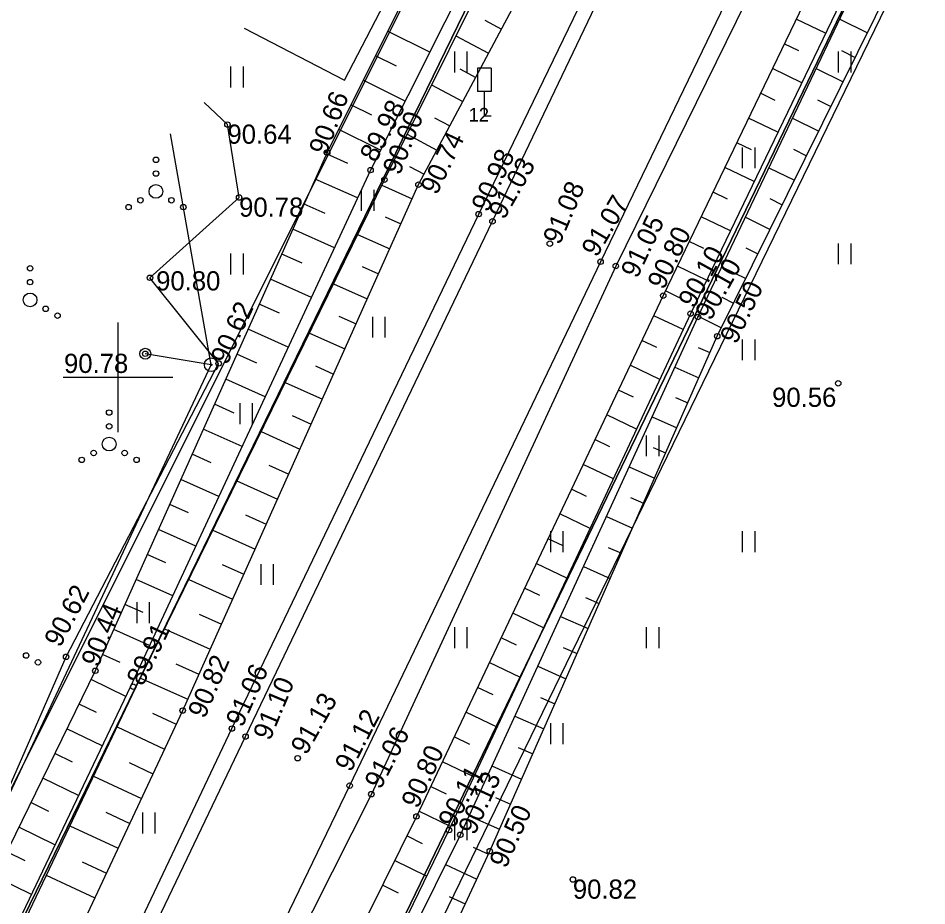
# Model space of a CAD drawing. Extents: x 629029 to 641990, y 6443658 to 6449700.
# Drawn here: x 636896.36 to 636929.5, y 6445180.72 to 6445213.09 of the extents above; entities that cross this region are included whole.
import ezdxf

# ---------------------------------------------------------------- set-up
doc = ezdxf.new("R2010")
doc.units = 0
for name, color, linetype in [('HALJASTUS', 7, 'Continuous'), ('KORGUS-EH2000', 7, 'Continuous'), ('LIIKLUS', 7, 'Continuous'), ('MOOTPIIR', 7, 'Continuous'), ('MPOHULIIN', 7, 'Continuous'), ('PIIR', 7, 'Continuous'), ('POST', 7, 'Continuous'), ('RELJEEF', 7, 'Continuous'), ('TEE', 7, 'Continuous'), ('VORK', 7, 'Continuous')]:
    doc.layers.add(name, color=color, linetype=linetype)

msp = doc.modelspace()

# ---------------------------------------------------------------- linework, layer by layer
at = {"layer": 'HALJASTUS'}
for p, q in [((636912.272, 6445211.881), (636912.272, 6445211.119)), ((636912.728, 6445211.881), (636912.728, 6445211.119)), ((636926.272, 6445211.881), (636926.272, 6445211.119)), ((636926.728, 6445211.881), (636926.728, 6445211.119)), ((636904.11, 6445211.33), (636904.11, 6445210.569)), ((636904.565, 6445211.33), (636904.565, 6445210.569)), ((636922.772, 6445208.381), (636922.772, 6445207.619)), ((636923.228, 6445208.381), (636923.228, 6445207.619)), ((636908.876, 6445206.829), (636908.876, 6445206.068)), ((636909.331, 6445206.829), (636909.331, 6445206.068)), ((636926.272, 6445204.881), (636926.272, 6445204.119)), ((636926.728, 6445204.881), (636926.728, 6445204.119)), ((636904.11, 6445204.508), (636904.11, 6445203.746)), ((636904.565, 6445204.508), (636904.565, 6445203.746)), ((636909.283, 6445202.206), (636909.283, 6445201.445)), ((636909.738, 6445202.206), (636909.738, 6445201.445)), ((636922.772, 6445201.381), (636922.772, 6445200.619)), ((636923.228, 6445201.381), (636923.228, 6445200.619)), ((636904.446, 6445199.049), (636904.446, 6445198.288)), ((636904.901, 6445199.049), (636904.901, 6445198.288)), ((636919.272, 6445197.881), (636919.272, 6445197.119)), ((636919.728, 6445197.881), (636919.728, 6445197.119)), ((636915.772, 6445194.381), (636915.772, 6445193.619)), ((636916.228, 6445194.381), (636916.228, 6445193.619)), ((636922.772, 6445194.381), (636922.772, 6445193.619)), ((636923.228, 6445194.381), (636923.228, 6445193.619)), ((636905.21, 6445193.184), (636905.21, 6445192.423)), ((636905.665, 6445193.184), (636905.665, 6445192.423)), ((636900.689, 6445191.797), (636900.689, 6445191.036)), ((636901.144, 6445191.797), (636901.144, 6445191.036)), ((636912.272, 6445190.881), (636912.272, 6445190.119)), ((636912.728, 6445190.881), (636912.728, 6445190.119)), ((636919.272, 6445190.881), (636919.272, 6445190.119)), ((636919.728, 6445190.881), (636919.728, 6445190.119)), ((636915.772, 6445187.381), (636915.772, 6445186.619)), ((636916.228, 6445187.381), (636916.228, 6445186.619)), ((636900.892, 6445184.121), (636900.892, 6445183.359)), ((636901.347, 6445184.121), (636901.347, 6445183.359)), ((636912.272, 6445183.881), (636912.272, 6445183.119)), ((636912.728, 6445183.881), (636912.728, 6445183.119))]:
    msp.add_line(p, q, dxfattribs=at)
for points in [[(636904.609, 6445212.734), (636908.263, 6445210.83), (636915.674, 6445225.122), (636914.47, 6445226.729), (636912.177, 6445227.307)], [(636887.046, 6445164.463), (636898.112, 6445189.804), (636903.673, 6445200.502), (636901.169, 6445203.627), (636904.421, 6445206.554), (636903.996, 6445209.215), (636903.151, 6445210.016)]]:
    msp.add_lwpolyline(points, dxfattribs=at)
for centre, radius in [((636901.388, 6445207.929), 0.1), ((636901.388, 6445207.429), 0.1), ((636901.388, 6445206.779), 0.25), ((636900.823, 6445206.454), 0.1), ((636901.953, 6445206.454), 0.1), ((636900.388, 6445206.204), 0.1), ((636902.388, 6445206.204), 0.1), ((636896.799, 6445203.97), 0.1), ((636896.799, 6445203.47), 0.1), ((636896.799, 6445202.82), 0.25), ((636897.364, 6445202.495), 0.1), ((636897.799, 6445202.245), 0.1), ((636899.681, 6445198.711), 0.1), ((636899.681, 6445198.211), 0.1), ((636899.681, 6445197.561), 0.25), ((636899.116, 6445197.236), 0.1), ((636900.246, 6445197.236), 0.1), ((636898.681, 6445196.986), 0.1), ((636900.681, 6445196.986), 0.1), ((636896.653, 6445189.851), 0.1), ((636897.088, 6445189.601), 0.1)]:
    msp.add_circle(centre, radius, dxfattribs=at)
at = {"layer": 'KORGUS-EH2000'}
for centre in [(636903.996, 6445209.215), (636907.632, 6445208.196), (636909.215, 6445207.553), (636909.722, 6445207.204), (636910.964, 6445207.024), (636904.421, 6445206.554), (636913.159, 6445205.949), (636913.662, 6445205.686), (636915.753, 6445204.87), (636917.604, 6445204.212), (636918.158, 6445204.055), (636901.169, 6445203.627), (636919.889, 6445202.976), (636920.885, 6445202.318), (636921.154, 6445202.195), (636921.857, 6445201.496), (636900.996, 6445200.856), (636903.673, 6445200.502), (636926.272, 6445199.778), (636898.112, 6445189.804), (636899.175, 6445189.295), (636900.558, 6445188.716), (636902.363, 6445187.845), (636904.157, 6445187.187), (636904.656, 6445186.895), (636906.557, 6445186.105), (636908.451, 6445185.103), (636909.243, 6445184.794), (636910.888, 6445183.983), (636912.073, 6445183.484), (636912.49, 6445183.313), (636913.562, 6445182.715), (636916.593, 6445181.682)]:
    msp.add_circle(centre, 0.1, dxfattribs=at)
at = {"layer": 'LIIKLUS'}
for p, q in [((636913.112, 6445211.268), (636913.112, 6445210.418)), ((636913.612, 6445211.268), (636913.112, 6445211.268)), ((636913.612, 6445211.268), (636913.612, 6445210.418)), ((636913.612, 6445210.418), (636913.112, 6445210.418)), ((636913.362, 6445210.418), (636913.362, 6445209.518)), ((636913.612, 6445209.518), (636913.362, 6445209.518))]:
    msp.add_line(p, q, dxfattribs=at)
at = {"layer": 'MOOTPIIR'}
msp.add_lwpolyline([(636950.066, 6445258.879), (636880.688, 6445116.257), (636843.888, 6445041.45), (636845.456, 6445035.9), (636836.045, 6445003.926), (636832.277, 6444999.548), (636812.065, 6445015.069), (636820.118, 6445024.437), (636790.678, 6445048.328), (636730.426, 6445094.829), (636739.114, 6445108.167), (636774.656, 6445080.419), (636818.401, 6445047.121), (636829.034, 6445050.852), (636935.555, 6445263.898)], dxfattribs=at)
at = {"layer": 'MPOHULIIN'}
msp.add_lwpolyline([(636813.81, 6445011.58), (636834.351, 6445054.453), (636856.412, 6445101.01), (636879.939, 6445150.524), (636903.404, 6445200.455), (636901.923, 6445208.874)], dxfattribs=at)
at = {"layer": 'PIIR'}
for points in [[(636995.47, 6445356.3), (636851.71, 6445058.79), (636844.96, 6445046.82), (636840.79, 6445036.98), (636856.21, 6445028.2), (636869.48, 6445018.65), (636856.13, 6444998.54), (636833.85, 6445015.57), (636817.88, 6444981.34), (636905.54, 6444942.11), (636908.92, 6444950.58), (636901.58, 6444955.51), (636890.25, 6444964.32), (636893.99, 6444969.47), (636903.66, 6444980.28), (636909.86, 6444988.2), (636929.41, 6445017.98), (636941.24, 6445012.28), (636948.74, 6445027.61), (637046.41, 6445227.08)], [(636920.77, 6445230.04), (636882.75, 6445151.96), (636839.99, 6445064.61), (636833.24, 6445052.64), (636829.5, 6445043.59), (636826.95, 6445038.43), (636838.1, 6445029.84), (636840.79, 6445036.98), (636844.96, 6445046.82), (636851.71, 6445058.79), (636995.47, 6445356.3)]]:
    msp.add_lwpolyline(points, dxfattribs=at)
msp.add_lwpolyline([(636882.75, 6445151.96), (636920.77, 6445230.04), (636793.33, 6445291.9), (636761.34, 6445230.08), (636743.9, 6445241.83), (636707, 6445180.93), (636705.74, 6445178.62), (636753.22, 6445151.33), (636760.98, 6445166.95), (636785.01, 6445152.96), (636810.93, 6445196.86), (636880.95, 6445153.08)], close=True, dxfattribs=at)
at = {"layer": 'POST'}
msp.add_line((636903.404, 6445200.455), (636900.996, 6445200.856), dxfattribs=at)
for centre, radius in [((636900.996, 6445200.856), 0.2), ((636903.404, 6445200.455), 0.25), ((636903.404, 6445200.455), 0.0234)]:
    msp.add_circle(centre, radius, dxfattribs=at)
at = {"layer": 'RELJEEF'}
for p, q in [((636913.383, 6445213.022), (636913.99, 6445212.698)), ((636925.809, 6445212.544), (636924.738, 6445213.059)), ((636926.324, 6445213.061), (636927.333, 6445212.561)), ((636911.371, 6445211.852), (636909.838, 6445212.617)), ((636912.33, 6445212.45), (636913.52, 6445211.815)), ((636924.84, 6445211.9), (636924.304, 6445212.158)), ((636926.392, 6445211.911), (636926.889, 6445211.665)), ((636910.157, 6445211.34), (636909.392, 6445211.722)), ((636912.467, 6445211.244), (636913.049, 6445210.933)), ((636924.941, 6445210.742), (636923.871, 6445211.257)), ((636925.465, 6445211.254), (636926.446, 6445210.769)), ((636910.475, 6445210.064), (636908.945, 6445210.828)), ((636911.439, 6445210.658), (636912.578, 6445210.051)), ((636923.972, 6445210.098), (636923.438, 6445210.355)), ((636925.519, 6445210.112), (636926.002, 6445209.873)), ((636909.263, 6445209.552), (636908.499, 6445209.933)), ((636911.551, 6445209.465), (636912.108, 6445209.168)), ((636924.074, 6445208.94), (636923.004, 6445209.454)), ((636924.605, 6445209.448), (636925.559, 6445208.976)), ((636909.578, 6445208.277), (636908.052, 6445209.038)), ((636910.549, 6445208.867), (636911.637, 6445208.286)), ((636923.105, 6445208.296), (636922.571, 6445208.553)), ((636908.386, 6445207.794), (636907.608, 6445208.142)), ((636924.645, 6445208.313), (636925.115, 6445208.08)), ((636910.635, 6445207.687), (636911.167, 6445207.404)), ((636923.206, 6445207.138), (636922.137, 6445207.652)), ((636923.746, 6445207.642), (636924.672, 6445207.184)), ((636908.743, 6445206.539), (636907.199, 6445207.229)), ((636909.623, 6445207.001), (636910.731, 6445206.504)), ((636922.238, 6445206.494), (636921.704, 6445206.751)), ((636923.772, 6445206.513), (636924.228, 6445206.288)), ((636907.556, 6445205.974), (636906.791, 6445206.317)), ((636909.752, 6445205.847), (636910.322, 6445205.592)), ((636922.338, 6445205.336), (636921.271, 6445205.849)), ((636922.886, 6445205.836), (636923.785, 6445205.391)), ((636907.9, 6445204.725), (636906.383, 6445205.404)), ((636908.743, 6445205.204), (636909.913, 6445204.679)), ((636921.371, 6445204.692), (636920.837, 6445204.948)), ((636906.726, 6445204.154), (636905.974, 6445204.491)), ((636922.899, 6445204.714), (636923.341, 6445204.495)), ((636908.903, 6445204.036), (636909.503, 6445203.767)), ((636921.471, 6445203.534), (636920.404, 6445204.047)), ((636922.027, 6445204.03), (636922.898, 6445203.599)), ((636907.057, 6445202.911), (636905.566, 6445203.578)), ((636907.863, 6445203.407), (636909.094, 6445202.854)), ((636920.504, 6445202.889), (636919.971, 6445203.146)), ((636922.026, 6445202.915), (636922.454, 6445202.703)), ((636905.896, 6445202.335), (636905.157, 6445202.665)), ((636908.054, 6445202.225), (636908.685, 6445201.942)), ((636920.612, 6445201.735), (636919.541, 6445202.242)), ((636921.168, 6445202.223), (636922.011, 6445201.806)), ((636906.214, 6445201.097), (636904.749, 6445201.753)), ((636906.982, 6445201.61), (636908.276, 6445201.03)), ((636919.651, 6445201.084), (636919.113, 6445201.339)), ((636905.066, 6445200.515), (636904.341, 6445200.84)), ((636921.163, 6445201.088), (636921.593, 6445200.898)), ((636907.204, 6445200.414), (636907.867, 6445200.117)), ((636919.765, 6445199.923), (636918.685, 6445200.435)), ((636920.316, 6445200.369), (636921.189, 6445199.983)), ((636905.371, 6445199.283), (636903.932, 6445199.927)), ((636906.102, 6445199.812), (636907.457, 6445199.205)), ((636918.799, 6445199.275), (636918.257, 6445199.532)), ((636920.342, 6445199.264), (636920.785, 6445199.068)), ((636904.236, 6445198.695), (636903.524, 6445199.014)), ((636906.355, 6445198.603), (636907.048, 6445198.292)), ((636918.917, 6445198.112), (636917.828, 6445198.628)), ((636919.482, 6445198.551), (636920.381, 6445198.154)), ((636904.527, 6445197.47), (636903.115, 6445198.101)), ((636905.222, 6445198.015), (636906.639, 6445197.38)), ((636917.947, 6445197.465), (636917.4, 6445197.724)), ((636903.406, 6445196.876), (636902.707, 6445197.189)), ((636919.521, 6445197.44), (636919.977, 6445197.239)), ((636905.506, 6445196.792), (636906.23, 6445196.467)), ((636918.069, 6445196.3), (636916.972, 6445196.821)), ((636918.648, 6445196.733), (636919.573, 6445196.324)), ((636903.684, 6445195.656), (636902.298, 6445196.276)), ((636904.342, 6445196.218), (636905.821, 6445195.555)), ((636917.095, 6445195.656), (636916.544, 6445195.917)), ((636918.7, 6445195.617), (636919.169, 6445195.409)), ((636902.576, 6445195.056), (636901.89, 6445195.363)), ((636904.657, 6445194.981), (636905.411, 6445194.642)), ((636917.222, 6445194.489), (636916.115, 6445195.013)), ((636917.814, 6445194.915), (636918.765, 6445194.495)), ((636902.841, 6445193.842), (636901.482, 6445194.45)), ((636903.462, 6445194.421), (636905.002, 6445193.73)), ((636916.243, 6445193.846), (636915.687, 6445194.11)), ((636901.746, 6445193.236), (636901.073, 6445193.537)), ((636917.879, 6445193.793), (636918.361, 6445193.58)), ((636916.374, 6445192.677), (636915.259, 6445193.206)), ((636903.808, 6445193.17), (636904.593, 6445192.818)), ((636916.979, 6445193.097), (636917.957, 6445192.665)), ((636901.998, 6445192.028), (636900.665, 6445192.625)), ((636902.582, 6445192.623), (636904.184, 6445191.905)), ((636915.391, 6445192.037), (636914.831, 6445192.302)), ((636917.057, 6445191.969), (636917.553, 6445191.75)), ((636900.916, 6445191.417), (636900.256, 6445191.712)), ((636902.958, 6445191.359), (636903.775, 6445190.993)), ((636915.527, 6445190.866), (636914.402, 6445191.399)), ((636916.145, 6445191.279), (636917.149, 6445190.836)), ((636901.155, 6445190.214), (636899.848, 6445190.799)), ((636901.702, 6445190.826), (636903.365, 6445190.08)), ((636914.539, 6445190.227), (636913.974, 6445190.495)), ((636900.086, 6445189.597), (636899.44, 6445189.886)), ((636916.236, 6445190.145), (636916.745, 6445189.921)), ((636914.679, 6445189.054), (636913.546, 6445189.591)), ((636902.109, 6445189.548), (636902.956, 6445189.168)), ((636915.311, 6445189.461), (636916.341, 6445189.006)), ((636900.288, 6445188.359), (636899.02, 6445188.978)), ((636900.822, 6445189.029), (636902.547, 6445188.255)), ((636913.686, 6445188.418), (636913.118, 6445188.688)), ((636915.415, 6445188.322), (636915.937, 6445188.091)), ((636899.22, 6445187.768), (636898.582, 6445188.08)), ((636901.265, 6445187.752), (636902.129, 6445187.347)), ((636913.832, 6445187.243), (636912.689, 6445187.784)), ((636914.477, 6445187.643), (636915.533, 6445187.177)), ((636899.971, 6445187.255), (636901.704, 6445186.441)), ((636899.427, 6445186.554), (636898.143, 6445187.181)), ((636912.834, 6445186.609), (636912.261, 6445186.88)), ((636898.35, 6445185.967), (636897.704, 6445186.283)), ((636914.594, 6445186.498), (636915.129, 6445186.262)), ((636900.41, 6445185.944), (636901.28, 6445185.536)), ((636912.984, 6445185.431), (636911.833, 6445185.977)), ((636913.643, 6445185.825), (636914.725, 6445185.347)), ((636898.566, 6445184.749), (636897.265, 6445185.384)), ((636899.11, 6445185.449), (636900.855, 6445184.631)), ((636911.982, 6445184.799), (636911.405, 6445185.073)), ((636913.773, 6445184.674), (636914.321, 6445184.432)), ((636897.481, 6445184.166), (636896.826, 6445184.486)), ((636899.555, 6445184.136), (636900.43, 6445183.726)), ((636912.136, 6445183.62), (636910.976, 6445184.169)), ((636912.808, 6445184.007), (636913.917, 6445183.518)), ((636897.705, 6445182.943), (636896.387, 6445183.587)), ((636898.25, 6445183.644), (636900.005, 6445182.82)), ((636911.114, 6445182.985), (636910.536, 6445183.272)), ((636896.612, 6445182.365), (636895.948, 6445182.689)), ((636912.953, 6445182.863), (636913.51, 6445182.604)), ((636898.7, 6445182.328), (636899.581, 6445181.915)), ((636911.257, 6445181.799), (636910.093, 6445182.375)), ((636911.951, 6445182.227), (636913.088, 6445181.697)), ((636896.844, 6445181.138), (636895.509, 6445181.79)), ((636897.389, 6445181.839), (636899.156, 6445181.01)), ((636910.235, 6445181.189), (636909.649, 6445181.479)), ((636912.086, 6445181.061), (636912.667, 6445180.791))]:
    msp.add_line(p, q, dxfattribs=at)
for points in [[(636852.953, 6445108.84), (636856.244, 6445107.972), (636860.074, 6445107.472), (636862.206, 6445108.529), (636863.728, 6445111.168), (636872.06, 6445128.932), (636879.957, 6445145.492), (636889.039, 6445164.328), (636900.642, 6445188.662), (636909.722, 6445207.204), (636919.176, 6445226.219), (636924.071, 6445236.362), (636918.714, 6445226.491), (636909.215, 6445207.553), (636900.458, 6445188.716), (636888.853, 6445164.379), (636879.322, 6445145.719), (636871.746, 6445129.133), (636863.286, 6445111.491), (636861.644, 6445108.877), (636860.168, 6445108.265), (636856.295, 6445108.741), (636853.073, 6445109.504)], [(636917.031, 6445227.029), (636907.632, 6445208.196), (636899.175, 6445189.295), (636887.046, 6445164.463), (636878.224, 6445146.107), (636869.919, 6445130.091), (636862.043, 6445113.249), (636860.698, 6445110.929), (636859.179, 6445110.327), (636856.503, 6445111.157), (636853.534, 6445112.061)], [(636852.539, 6445106.542), (636855.138, 6445106.005), (636860.164, 6445104.831), (636862.312, 6445105.122), (636863.869, 6445106.923), (636865.308, 6445110.225), (636873.2, 6445127.931), (636881.379, 6445144.789), (636890.948, 6445163.516), (636902.363, 6445187.845), (636910.964, 6445207.024), (636920.869, 6445225.593)], [(636928.999, 6445221.921), (636919.889, 6445202.976), (636910.888, 6445183.983), (636899.003, 6445159.96), (636889.304, 6445141.162), (636881.515, 6445124.483), (636874.788, 6445112.612), (636874.248, 6445110.56), (636875.531, 6445109.137), (636876.998, 6445109.012), (636878.327, 6445109.544), (636879.197, 6445110.899)], [(636930.206, 6445221.676), (636920.885, 6445202.318), (636912.073, 6445183.484), (636900.41, 6445159.402), (636891.24, 6445140.569), (636882.832, 6445123.586), (636876.334, 6445110.937), (636876.375, 6445110.274), (636876.939, 6445110.704), (636883.021, 6445123.541), (636891.423, 6445140.492), (636900.599, 6445159.357), (636912.49, 6445183.313), (636921.154, 6445202.195), (636930.38, 6445221.585)], [(636879.197, 6445110.899), (636884.86, 6445122.537), (636893.66, 6445139.93), (636902.82, 6445159.627), (636913.562, 6445182.715), (636921.857, 6445201.496), (636931.485, 6445220.952)]]:
    msp.add_lwpolyline(points, dxfattribs=at)
at = {"layer": 'TEE'}
for points in [[(636875.33, 6445127.06), (636879.163, 6445135.373), (636883.312, 6445143.675), (636892.595, 6445162.798), (636904.157, 6445187.187), (636913.159, 6445205.949), (636922.417, 6445225.077), (636931.201, 6445243.272), (636934.34, 6445250.29)], [(636836.389, 6445049.83), (636842.229, 6445060.095), (636850.062, 6445075.734), (636856.978, 6445089.807), (636865.266, 6445106.591), (636875.33, 6445127.06), (636883.69, 6445143.804), (636893.044, 6445162.647), (636904.656, 6445186.895), (636913.662, 6445205.686), (636922.875, 6445224.975)], [(636926.695, 6445223.065), (636917.604, 6445204.212), (636908.451, 6445185.103), (636896.689, 6445160.732), (636887.681, 6445142.251), (636879.161, 6445125.017), (636869.393, 6445105.163), (636860.848, 6445087.534), (636853.979, 6445073.453), (636846.535, 6445057.915), (636841.563, 6445047.254)], [(636927.319, 6445222.678), (636918.158, 6445204.055), (636909.243, 6445184.794), (636897.054, 6445160.613), (636888.154, 6445141.831), (636879.519, 6445124.722), (636871.26, 6445107.575)]]:
    msp.add_lwpolyline(points, dxfattribs=at)
at = {"layer": 'VORK'}
for p, q in [((636900, 6445202), (636900, 6445198)), ((636898, 6445200), (636902, 6445200))]:
    msp.add_line(p, q, dxfattribs=at)

# ---------------------------------------------------------------- texts
at = {"layer": 'KORGUS-EH2000'}
for s, rotation, p in [('90.66', 69.092, (636907.594, 6445208.064)), ('89.98', 62.1985, (636909.405, 6445207.797)), ('90.00', 67.8645, (636910.275, 6445207.337)), ('90.74', 64.1031, (636911.63, 6445206.616)), ('90.98', 64.708, (636913.489, 6445205.985)), ('91.03', 60.2551, (636914.085, 6445205.715)), ('91.08', 66.7408, (636916.114, 6445204.797)), ('91.07', 59.5345, (636917.467, 6445204.343)), ('91.05', 64.5367, (636918.94, 6445203.57)), ('90.80', 64.3382, (636919.908, 6445203.159)), ('90.10', 61.0948, (636921.007, 6445202.477)), ('90.10', 60.6583, (636921.618, 6445202.03)), ('90.50', 64.6195, (636922.553, 6445201.173)), ('90.62', 65.2548, (636903.984, 6445200.419)), ('90.62', 62.128, (636897.893, 6445190.112)), ('90.44', 67.5368, (636899.277, 6445189.391)), ('89.91', 64.4861, (636900.912, 6445188.703)), ('90.82', 66.7005, (636903.165, 6445187.52)), ('91.06', 65.6235, (636904.538, 6445187.198)), ('91.10', 67.214, (636905.545, 6445186.713)), ('91.13', 60.6039, (636906.871, 6445186.189)), ('91.12', 62.5924, (636908.494, 6445185.567)), ('91.06', 62.5555, (636909.577, 6445184.934)), ('90.80', 65.5405, (636910.94, 6445184.237)), ('90.11', 62.1406, (636912.26, 6445183.517)), ('90.13', 65.4466, (636913.012, 6445183.272)), ('90.50', 65.9798, (636914.156, 6445182.057))]:
    msp.add_text(s, height=0.7, rotation=rotation, dxfattribs=at).set_placement(p)
for s, p in [('90.64', (636903.996, 6445208.515)), ('90.78', (636904.421, 6445205.854)), ('90.80', (636901.395, 6445203.165)), ('90.78', (636898.035, 6445200.156)), ('90.56', (636923.86, 6445198.919)), ('90.82', (636916.593, 6445180.982))]:
    msp.add_text(s, height=0.7, dxfattribs=at).set_placement(p)
at = {"layer": 'LIIKLUS'}
msp.add_text('12', height=0.5, dxfattribs=at).set_placement((636912.791, 6445209.323))

doc.saveas('drawing.dxf')
